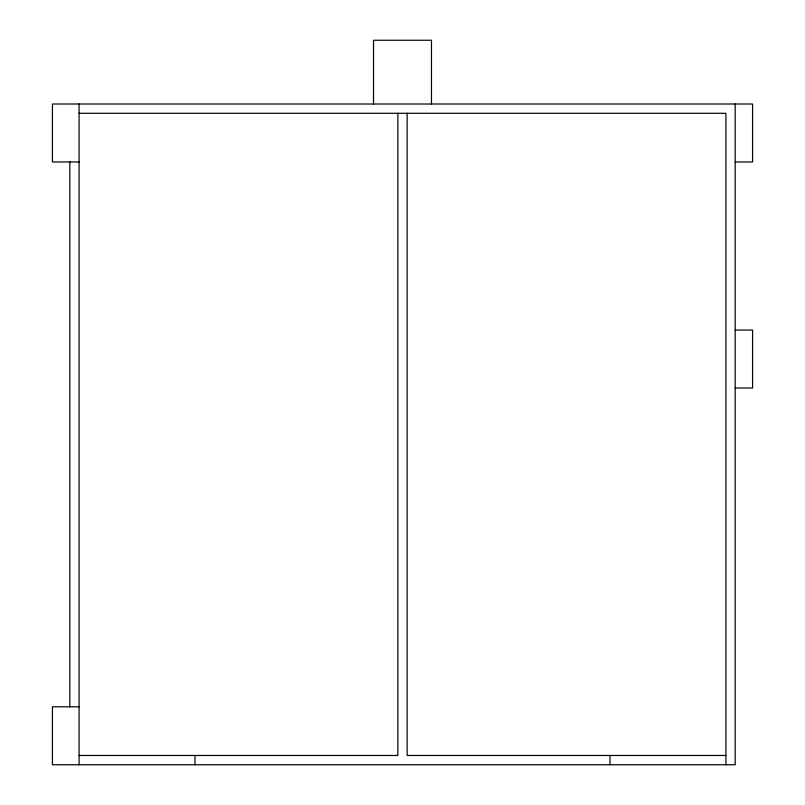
<?xml version="1.0" encoding="UTF-8"?>
<svg xmlns="http://www.w3.org/2000/svg" width="805" height="805" viewBox="0 0 805 805"><rect width="100%" height="100%" fill="white"/><g stroke="black" fill="none" stroke-linecap="round" stroke-linejoin="round"><path stroke-width="1.21" d="M79.081 113.284L725.919 113.284L725.919 764.75M79.081 161.966L52.426 161.966L52.426 104.006L752.574 104.006L752.574 161.966L735.186 161.966M735.186 330.05L752.574 330.05L752.574 388.01L735.186 388.01M79.081 706.79L52.426 706.79L52.426 764.75L735.186 764.75L735.186 104.006M79.081 755.472L397.861 755.472L397.861 113.284M725.919 755.472L407.139 755.472L407.139 113.284M609.999 755.472L609.999 764.75M431.48 104.006L431.48 40.25L373.52 40.25L373.52 104.006M194.991 755.472L194.991 764.75M79.081 104.006L79.081 764.75M69.814 161.785L69.814 706.971"/></g></svg>
